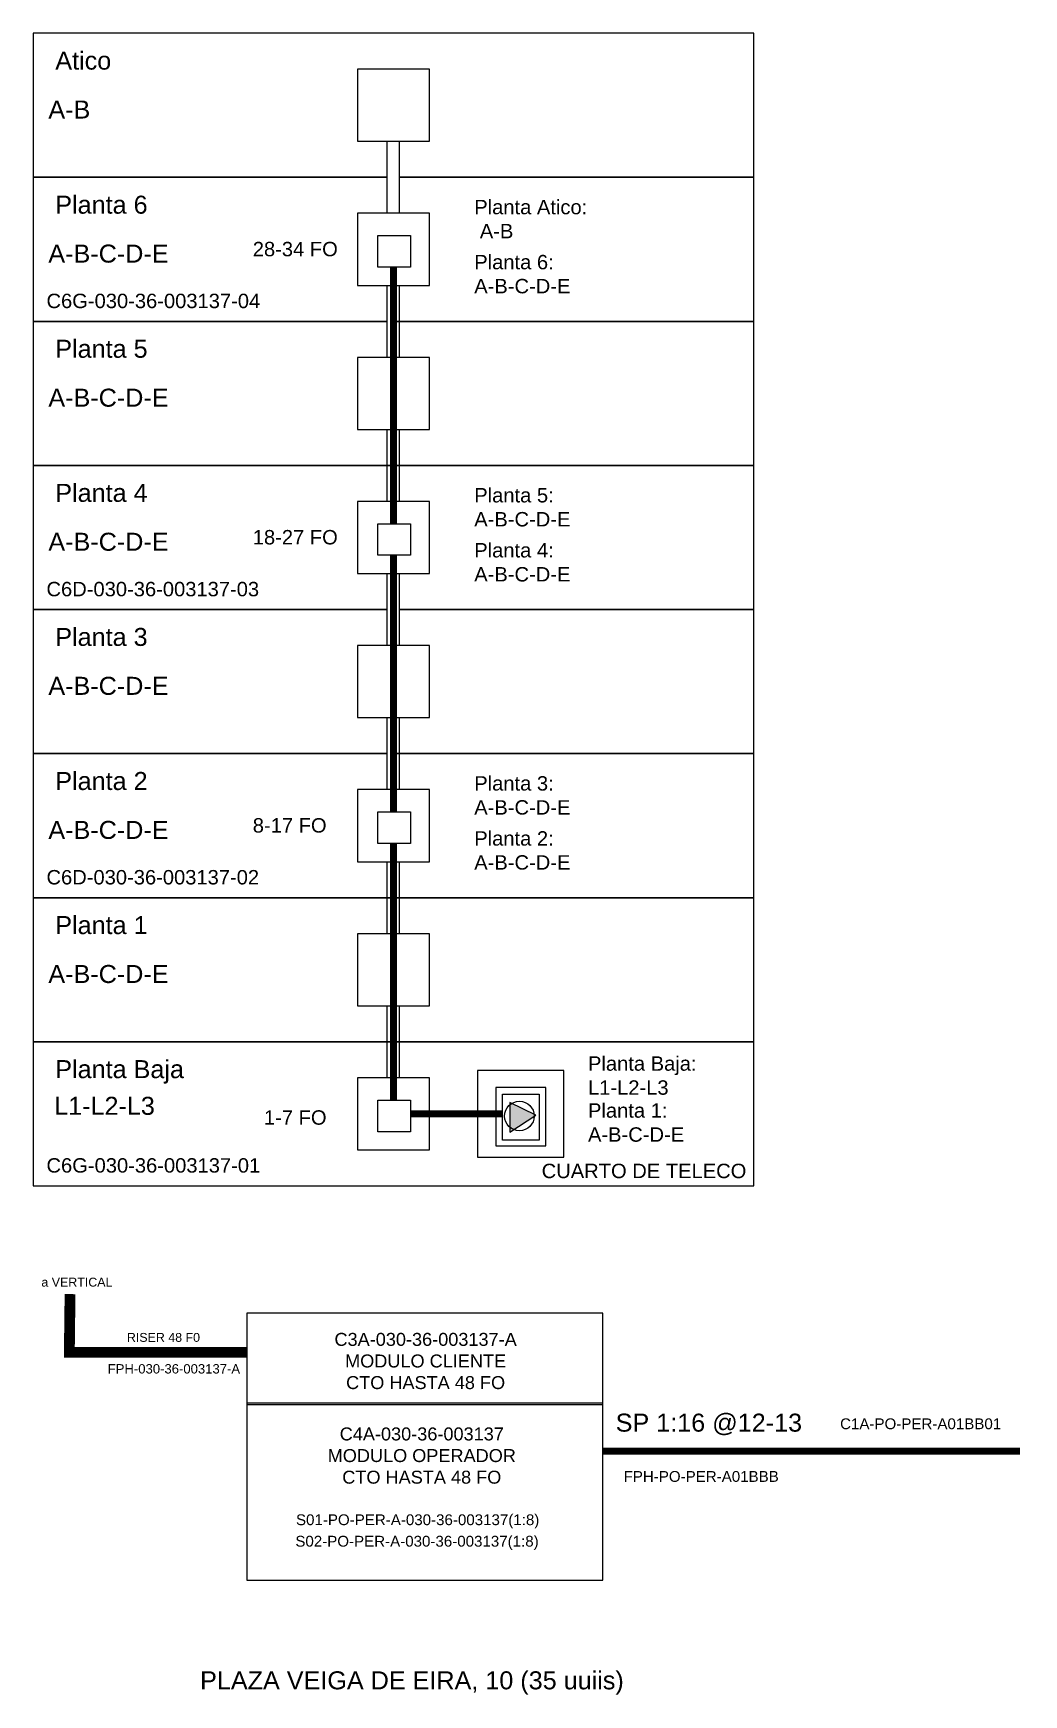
# Model space of a CAD drawing. Header units: millimetres. Extents: x 0 to 137, y -71 to 160.
import ezdxf

# ---------------------------------------------------------------- set-up
doc = ezdxf.new("R2010")
doc.units = ezdxf.units.MM
doc.linetypes.add('ACAD_ISO02W100', pattern=[15, 12, -3])
doc.styles.add('Anotativo', font='arial.ttf')
doc.styles.get("Standard").update_dxf_attribs({"font": 'arial.ttf'})

msp = doc.modelspace()

# ---------------------------------------------------------------- hatches: boundary and pattern name
at = {"lineweight": -3, "true_color": 0xf26722}
h = msp.add_hatch(color=30, dxfattribs=at)
h.dxf.hatch_style = 1
h.paths.add_polyline_path([(66.44, 11.45, 0.041766), (66.16, 11.26), (66.16, 8.12, 0.077564), (66.7, 7.79), (69.53, 9.69, 0.030218), (69.52, 9.93)])
h.paths.add_polyline_path([(66.44, 11.45), (66.16, 11.59), (66.16, 11.26, -0.041766)])
h.paths.add_polyline_path([(66.16, 8.12), (66.16, 7.43), (66.7, 7.79, -0.077564)])
h.paths.add_polyline_path([(69.74, 9.83), (69.52, 9.93, -0.030218), (69.53, 9.69)])

# ---------------------------------------------------------------- linework, layer by layer
at = {"color": 7, "lineweight": -3}
for p, q in [((49.12, 135), (49.12, 145)), ((50.84, 135), (50.84, 145)), ((49.12, 115), (49.12, 125)), ((50.84, 115), (50.84, 125)), ((49.12, 95), (49.12, 105)), ((50.84, 95), (50.84, 105)), ((49.12, 75), (49.12, 85)), ((50.84, 75), (50.84, 85)), ((49.12, 55), (49.12, 65)), ((50.84, 55), (50.84, 65)), ((49.12, 35), (49.12, 45)), ((50.84, 35), (50.84, 45)), ((49.12, 15), (49.12, 25)), ((50.84, 15), (50.84, 25))]:
    msp.add_line(p, q, dxfattribs=at)
at = {"color": 30, "lineweight": -3, "true_color": 0xf26722}
for p, q in [((66.16, 11.59), (66.16, 7.43)), ((69.74, 9.83), (66.16, 11.59)), ((66.16, 7.43), (69.74, 9.83))]:
    msp.add_line(p, q, dxfattribs=at)
at = {"lineweight": -3}
for p, q in [((79.06, -17.69), (29.64, -17.69)), ((29.64, -17.69), (29.64, -30.37)), ((79.06, -37), (79.06, -17.69)), ((29.64, -30.18), (29.64, -54.73)), ((29.64, -30.37), (79.06, -30.37)), ((79.06, -54.73), (79.06, -36.81)), ((29.64, -54.73), (79.06, -54.73))]:
    msp.add_line(p, q, dxfattribs=at)
at = {"color": 7, "lineweight": -3, "true_color": 0xffffff}
msp.add_line((79.06, -30.18), (29.64, -30.18), dxfattribs=at)
for points in [[(50.84, 140), (100, 140), (100, 160), (0, 160), (0, 140), (49.12, 140)], [(49.12, 140), (0, 140), (0, 120), (49.12, 120)], [(50, 120), (100, 120), (100, 140), (50.84, 140)], [(49.12, 120), (0, 120), (0, 100), (100, 100), (100, 120), (50, 120)], [(50.84, 80), (100, 80), (100, 100), (0, 100), (0, 80), (49.12, 80)], [(49.12, 80), (0, 80), (0, 60), (49.12, 60)], [(50, 60), (100, 60), (100, 80), (50.84, 80)], [(49.12, 60), (0, 60), (0, 40), (100, 40), (100, 60), (50, 60)]]:
    msp.add_lwpolyline(points)
for points in [[(45, 145), (55, 145), (55, 155), (45, 155)], [(45, 145), (55, 145), (55, 155), (45, 155)], [(45, 125), (55, 125), (55, 135), (45, 135)], [(45, 105), (55, 105), (55, 115), (45, 115)], [(45, 85), (55, 85), (55, 95), (45, 95)], [(45, 65), (55, 65), (55, 75), (45, 75)], [(45, 45), (55, 45), (55, 55), (45, 55)], [(0, 20), (100, 20), (100, 40), (0, 40)], [(45, 25), (55, 25), (55, 35), (45, 35)], [(0, 0), (100, 0), (100, 20), (0, 20)], [(45, 5), (55, 5), (55, 15), (45, 15)], [(61.64, 4), (73.64, 4), (73.64, 16), (61.64, 16)], [(64.19, 5.54), (71.13, 5.54), (71.13, 13.66), (64.19, 13.66)], [(0, 0), (0, 0), (0, 0), (0, 0)]]:
    msp.add_lwpolyline(points, close=True)
at = {"color": 1, "lineweight": -3}
for points in [[(47.83, 131.9), (52.34, 131.9), (52.34, 127.54), (47.83, 127.54)], [(47.83, 91.9), (52.34, 91.9), (52.34, 87.54), (47.83, 87.54)], [(47.83, 51.9), (52.34, 51.9), (52.34, 47.54), (47.83, 47.54)], [(47.83, 51.9), (52.34, 51.9), (52.34, 47.54), (47.83, 47.54)], [(47.83, 11.88), (52.34, 11.88), (52.34, 7.52), (47.83, 7.52)]]:
    msp.add_lwpolyline(points, close=True, dxfattribs=at)
for points, const_width in [([(50, 91.9), (50, 127.54)], 1), ([(50, 51.9), (50, 87.54)], 1), ([(50, 11.9), (50, 47.54)], 1), ([(52.34, 10), (65.15, 10)], 1), ([(29.56, -23.12), (5.01, -23.12), (5.11, -15.03)], 1.5)]:
    msp.add_lwpolyline(points, dxfattribs=dict(at, const_width=const_width))
at = {"color": 30, "lineweight": -3, "true_color": 0xf26722}
msp.add_lwpolyline([(65.15, 12.75), (70.24, 12.75), (70.24, 6.34), (65.15, 6.34)], close=True, dxfattribs=at)
at = {"linetype": 'ACAD_ISO02W100', "lineweight": -3, "ltscale": 0.5, "const_width": 1}
msp.add_lwpolyline([(79.06, -36.83), (136.98, -36.83)], dxfattribs=at)
at = {"color": 7, "lineweight": -3, "true_color": 0xffffff}
msp.add_circle((67.48, 9.69), 2.05, dxfattribs=at)

# ---------------------------------------------------------------- texts
at = {"attachment_point": 1}
for s, width, insert, char_height in [('{\\fArial Unicode MS|b0|i0|c0|p2;Atico}', 34.3805, (3.06, 157.45), 2.5), ('{\\fArial Unicode MS|b0|i0|c0|p2;A-B}', 22.4406, (2.1, 150.66), 2.5), ('Planta 6', 34.3805, (3.06, 137.45), 2.5), ('{\\fArial Unicode MS|b0|i0|c0|p2;A-B-C-D-E}', 22.4406, (2.1, 130.66), 2.5), ('Planta 5', 34.3805, (3.06, 117.45), 2.5), ('{\\fArial Unicode MS|b0|i0|c0|p2;A-B-C-D-E}', 22.4406, (2.1, 110.66), 2.5), ('Planta 4', 34.3805, (3.06, 97.45), 2.5), ('{\\fArial Unicode MS|b0|i0|c0|p2;A-B-C-D-E}', 22.4406, (2.1, 90.66), 2.5), ('Planta 3', 34.3805, (3.06, 77.45), 2.5), ('{\\fArial Unicode MS|b0|i0|c0|p2;A-B-C-D-E}', 22.4406, (2.1, 70.66), 2.5), ('Planta 2', 34.3805, (3.06, 57.45), 2.5), ('{\\fArial Unicode MS|b0|i0|c0|p2;A-B-C-D-E}', 22.4406, (2.1, 50.66), 2.5), ('Planta 1', 34.3805, (3.06, 37.45), 2.5), ('{\\fArial Unicode MS|b0|i0|c0|p2;A-B-C-D-E}', 22.4406, (2.1, 30.66), 2.5), ('Planta Baja', 34.3805, (3.06, 17.45), 2.5), ('L1-L2-L3', 22.4406, (2.9, 12.36), 2.5), ('CUARTO DE TELECO', 31.1085, (70.57, 3.07), 2)]:
    msp.add_mtext_dynamic_manual_height_columns(s, width=width, gutter_width=12.5, heights=[0], dxfattribs=dict(at, insert=insert, char_height=char_height))
at = {"color": 4, "lineweight": -3, "attachment_point": 1}
for s, width, insert, char_height in [('{\\fArial Unicode MS|b0|i0|c0|p34;\\C256;Planta Atico:\\P A-B}', 22.9988, (61.21, 136.87), 2), ('{\\fArial Unicode MS|b0|i0|c0|p34;\\C256;Planta 6: A-B-C-D-E}', 22.9988, (61.21, 129.23), 2), ('{\\fArial Unicode MS|b0|i0|c0|p34;\\C256;C6G-030-36-003137-04}', 2.5828, (1.84, 123.84), 2), ('{\\fArial Unicode MS|b0|i0|c0|p34;\\C256;Planta 5: A-B-C-D-E}', 22.9988, (61.21, 96.87), 2), ('{\\fArial Unicode MS|b0|i0|c0|p34;\\C256;Planta 4: A-B-C-D-E}', 22.9988, (61.21, 89.23), 2), ('{\\fArial Unicode MS|b0|i0|c0|p34;\\C256;C6D-030-36-003137-03}', 2.5828, (1.84, 83.84), 2), ('{\\fArial Unicode MS|b0|i0|c0|p34;\\C256;Planta 3: A-B-C-D-E}', 22.9988, (61.21, 56.87), 2), ('{\\fArial Unicode MS|b0|i0|c0|p34;\\C256;Planta 2: A-B-C-D-E}', 22.9988, (61.21, 49.23), 2), ('{\\fArial Unicode MS|b0|i0|c0|p34;\\C256;C6D-030-36-003137-02}', 2, (1.84, 43.84), 2), ('{\\fArial Unicode MS|b0|i0|c0|p34;\\C256;Planta Baja: L1-L2-L3}', 22.9988, (77, 17.98), 2), ('{\\fArial Unicode MS|b0|i0|c0|p34;\\C256;Planta 1: A-B-C-D-E}', 22.9988, (77, 11.46), 2), ('{\\fArial Unicode MS|b0|i0|c0|p34;\\C256;C6G-030-36-003137-01}', 2.5828, (1.84, 3.84), 2), ('{\\C256;a VERTICAL}', 10.5158, (1.13, -12.75), 1.2334), ('{\\fArial Unicode MS|b0|i0|c0|p34;\\C256;RISER 48 F0}', 23.2913, (13, -20.42), 1.2334), ('{\\fArial Unicode MS|b0|i0|c0|p34;\\C256;FPH-030-36-003137-A}', 20.378, (10.34, -24.75), 1.3), ('{\\C256;SP 1:16 @12-13}', 55.1022, (80.84, -31.62), 2.5), ('{\\C256;C1A-PO-PER-A01BB01}', 45.9217, (111.99, -32.28), 1.5), ('{\\C1;S01-PO-PER-A-030-36-003137(1:8)}', 36.865, (36.47, -45.6), 1.5), ('{\\C1;S02-PO-PER-A-030-36-003137(1:8)}', 36.865, (36.38, -48.58), 1.5)]:
    msp.add_mtext_dynamic_manual_height_columns(s, width=width, gutter_width=12.5, heights=[0], dxfattribs=dict(at, insert=insert, char_height=char_height))
at = {"color": 7, "lineweight": -3, "char_height": 2, "attachment_point": 1}
for s, heights, insert in [('{\\fArial Unicode MS|b0|i0|c0|p2;28-34 FO}', [0], (30.47, 131.04)), ('{\\fArial Unicode MS|b0|i0|c0|p34;\\C256;18-27 FO}', [0], (30.47, 91.04)), ('{\\fArial Unicode MS|b0|i0|c0|p34;\\C256;8-17 FO}', [0], (30.47, 51.04)), ('{\\fArial Unicode MS|b0|i0|c0|p34;\\C256;1-7 FO}', [2.07], (32.02, 10.49))]:
    msp.add_mtext_dynamic_manual_height_columns(s, width=21.3183, gutter_width=12.5, heights=heights, dxfattribs=dict(at, insert=insert))
at = {"color": 30, "lineweight": -3, "true_color": 0xf26722, "char_height": 1.8, "attachment_point": 2, "style": 'Anotativo'}
for s, insert in [('{\\fArial Unicode MS|b0|i0|c0|p34;\\C256;C3A-030-36-003137-A\\PMODULO CLIENTE\\PCTO HASTA 48 FO}', (54.46, -20.41)), ('{\\fArial Unicode MS|b0|i0|c0|p34;\\C256;C4A-030-36-003137\\PMODULO OPERADOR\\PCTO HASTA 48 FO}', (53.93, -33.54))]:
    msp.add_mtext_dynamic_manual_height_columns(s, width=40.3198, gutter_width=6.17, heights=[0], dxfattribs=dict(at, insert=insert))
at = {"color": 18, "linetype": 'Continuous', "lineweight": 9, "ltscale": 0.006, "true_color": 0x000000, "insert": (81.94, -39.59), "char_height": 1.5, "attachment_point": 1}
msp.add_mtext_dynamic_manual_height_columns('{\\C256;FPH-PO-PER-A01BBB}', width=17.6927, gutter_width=12.5, heights=[0], dxfattribs=at)
at = {"color": 30, "lineweight": -3, "true_color": 0xf26722, "insert": (23.16, -67.39), "char_height": 2.5, "attachment_point": 1}
msp.add_mtext_dynamic_manual_height_columns('{\\fArial Unicode MS|b0|i0|c0|p34;\\C256;PLAZA VEIGA DE EIRA, 10 (35 uuiis)}', width=69.4229, gutter_width=12.5, heights=[0], dxfattribs=at)

doc.saveas('drawing.dxf')
